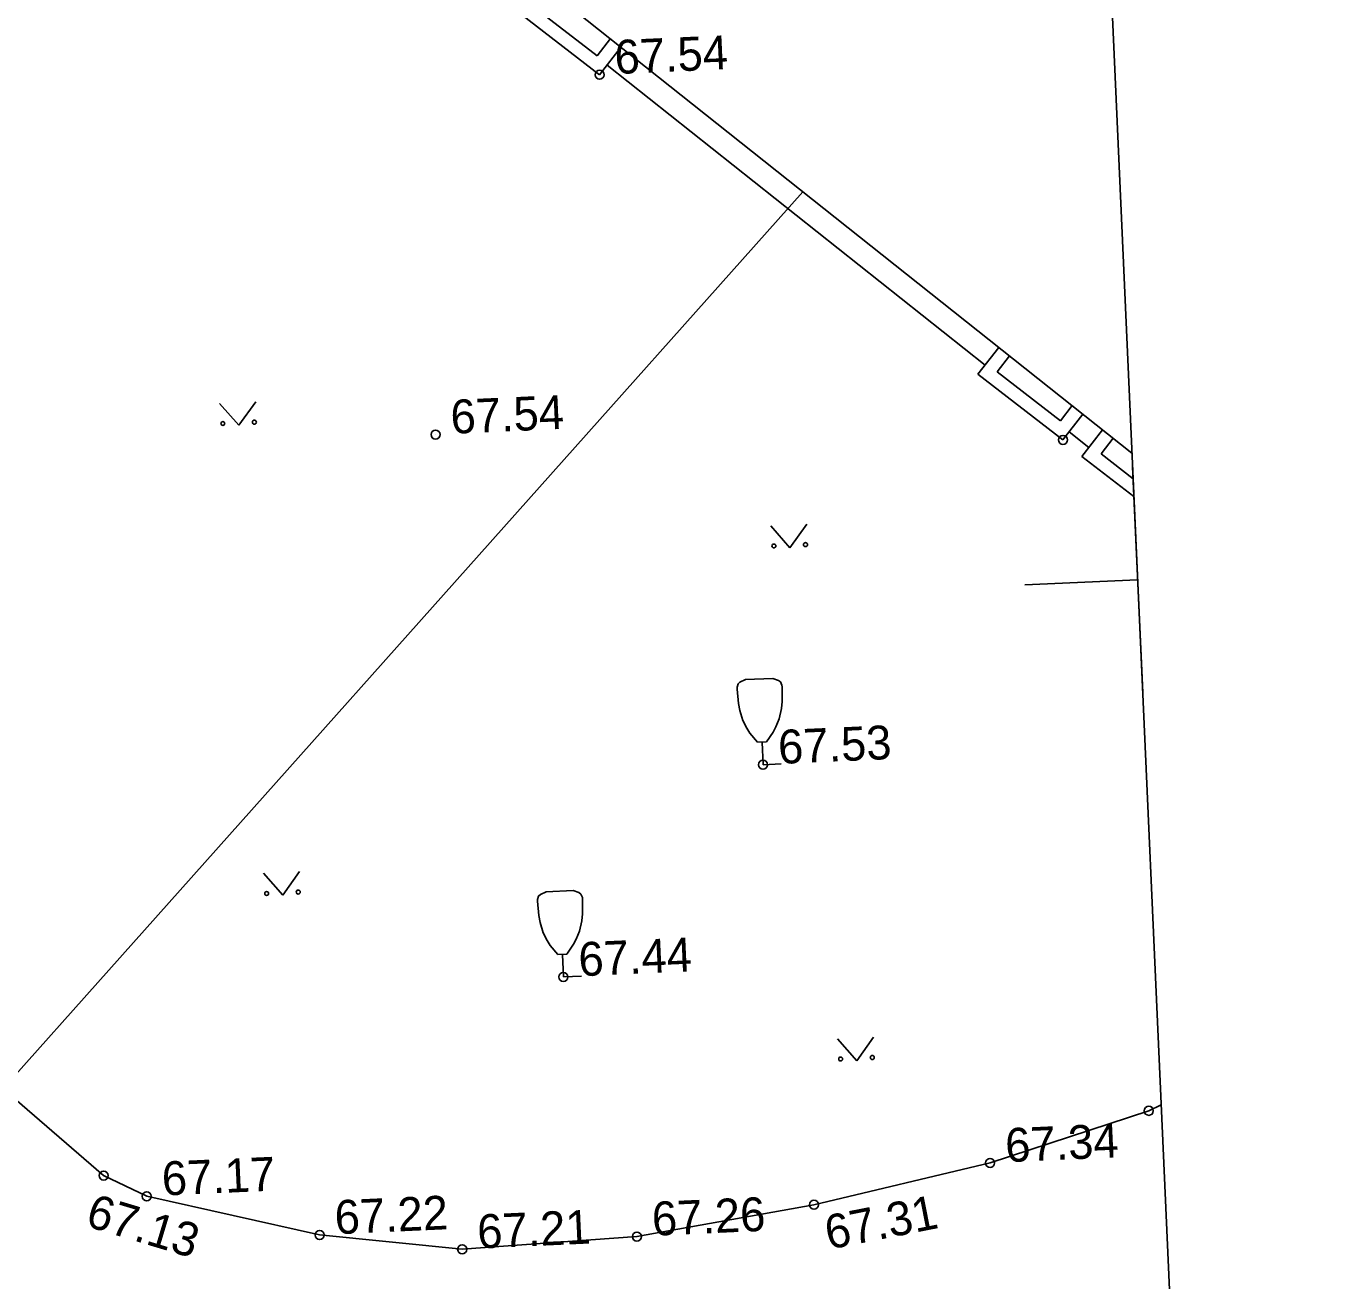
# Model space of a CAD drawing. Extents: x 640676 to 640937, y 6454929 to 6455190.
# Drawn here: x 640907.56 to 640936.63, y 6455024.99 to 6455052.76 of the extents above; entities that cross this region are included whole.
import ezdxf

# ---------------------------------------------------------------- set-up
doc = ezdxf.new("R2010")
doc.units = 0
for name, color, linetype in [('Level 1', 7, 'Continuous'), ('Level 10', 7, 'Continuous'), ('Level 16', 7, 'Continuous'), ('Level 2', 7, 'Continuous'), ('Level 30', 7, 'Continuous'), ('Level 31', 7, 'Continuous'), ('Level 41', 7, 'Continuous'), ('Level 54', 7, 'Continuous'), ('Level 56', 7, 'Continuous'), ('Level 59', 7, 'Continuous'), ('Level 61', 7, 'Continuous'), ('Level 63', 7, 'Continuous')]:
    doc.layers.add(name, color=color, linetype=linetype)

msp = doc.modelspace()

# ---------------------------------------------------------------- linework, layer by layer
at = {"layer": 'Level 1'}
msp.add_lwpolyline([(640932.034, 6455043.31), (640895.82, 6455072.08)], dxfattribs=at)
at = {"layer": 'Level 10'}
for p, q in [((640923.484, 6455038.297), (640924.083, 6455038.324)), ((640923.746, 6455036.908), (640923.946, 6455036.917)), ((640923.868, 6455036.413), (640923.846, 6455036.912)), ((640923.868, 6455036.413), (640924.268, 6455036.431)), ((640923.868, 6455036.413), (640923.868, 6455036.413)), ((640919.066, 6455033.597), (640919.665, 6455033.624)), ((640919.328, 6455032.208), (640919.528, 6455032.217)), ((640919.45, 6455031.713), (640919.428, 6455032.212)), ((640919.45, 6455031.713), (640919.85, 6455031.731)), ((640919.45, 6455031.713), (640919.45, 6455031.713))]:
    msp.add_line(p, q, dxfattribs=at)
for points in [[(640923.746, 6455036.908), (640923.578, 6455037.113), (640923.509, 6455037.222), (640923.424, 6455037.394), (640923.353, 6455037.616), (640923.322, 6455037.771), (640923.293, 6455038.088), (640923.293, 6455038.13), (640923.319, 6455038.203), (640923.358, 6455038.242), (640923.484, 6455038.297)], [(640923.946, 6455036.917), (640924.094, 6455037.136), (640924.154, 6455037.251), (640924.223, 6455037.429), (640924.274, 6455037.657), (640924.291, 6455037.814), (640924.292, 6455038.133), (640924.288, 6455038.175), (640924.255, 6455038.245), (640924.213, 6455038.28), (640924.083, 6455038.324)], [(640919.328, 6455032.208), (640919.16, 6455032.413), (640919.091, 6455032.522), (640919.006, 6455032.694), (640918.935, 6455032.916), (640918.904, 6455033.071), (640918.875, 6455033.389), (640918.875, 6455033.43), (640918.902, 6455033.503), (640918.94, 6455033.542), (640919.066, 6455033.597)], [(640919.528, 6455032.217), (640919.677, 6455032.437), (640919.736, 6455032.551), (640919.805, 6455032.73), (640919.856, 6455032.957), (640919.873, 6455033.114), (640919.874, 6455033.433), (640919.87, 6455033.475), (640919.837, 6455033.545), (640919.795, 6455033.58), (640919.665, 6455033.624)]]:
    msp.add_lwpolyline(points, dxfattribs=at)
at = {"layer": 'Level 16'}
msp.add_lwpolyline([(640924.75, 6455049.097), (640904.886, 6455026.821), (640894.943, 6455033.696), (640889.111, 6455026.787)], dxfattribs=at)
at = {"layer": 'Level 2'}
for p, q in [((640920.489, 6455052.487), (640920.196, 6455052.106)), ((640920.727, 6455052.304), (640920.25, 6455051.686)), ((640920.25, 6455051.686), (640920.25, 6455051.686)), ((640920.25, 6455051.686), (640920.25, 6455051.686)), ((640929.086, 6455045.652), (640928.626, 6455045.056)), ((640929.321, 6455045.466), (640929.047, 6455045.11)), ((640928.626, 6455045.056), (640928.626, 6455045.056)), ((640930.712, 6455044.361), (640930.452, 6455044.025)), ((640930.946, 6455044.174), (640930.506, 6455043.604)), ((640931.383, 6455043.827), (640930.928, 6455043.238)), ((640931.618, 6455043.64), (640931.349, 6455043.292)), ((640930.506, 6455043.604), (640930.506, 6455043.604)), ((640930.928, 6455043.238), (640930.928, 6455043.238))]:
    msp.add_line(p, q, dxfattribs=at)
for points in [[(640918.369, 6455053.138), (640920.25, 6455051.686)], [(640918.79, 6455053.192), (640920.196, 6455052.106)], [(640928.784, 6455045.261), (640920.416, 6455051.901)], [(640929.047, 6455045.11), (640930.452, 6455044.025)], [(640928.626, 6455045.056), (640930.506, 6455043.604)], [(640931.082, 6455043.437), (640930.641, 6455043.779)], [(640930.928, 6455043.238), (640932.077, 6455042.351)], [(640931.349, 6455043.292), (640932.059, 6455042.743)]]:
    msp.add_lwpolyline(points, dxfattribs=at)
at = {"layer": 'Level 30'}
for p, q in [((640932.407, 6455028.75), (640932.407, 6455028.75)), ((640928.895, 6455027.596), (640928.895, 6455027.596)), ((640909.274, 6455027.317), (640909.274, 6455027.317)), ((640910.229, 6455026.857), (640910.229, 6455026.857)), ((640924.995, 6455026.671), (640924.995, 6455026.671)), ((640914.054, 6455026.001), (640914.054, 6455026.001)), ((640921.076, 6455025.967), (640921.076, 6455025.967)), ((640917.21, 6455025.685), (640917.21, 6455025.685))]:
    msp.add_line(p, q, dxfattribs=at)
msp.add_lwpolyline([(640870.303, 6455064.179), (640881.676, 6455055.184), (640892.107, 6455046.805), (640892.633, 6455041.702), (640909.274, 6455027.317), (640910.229, 6455026.857), (640914.054, 6455026.001), (640917.21, 6455025.685), (640921.076, 6455025.967), (640924.995, 6455026.671), (640928.895, 6455027.596), (640932.407, 6455028.75), (640932.68, 6455028.885)], dxfattribs=at)
at = {"layer": 'Level 31'}
msp.add_line((640916.62, 6455043.721), (640916.62, 6455043.721), dxfattribs=at)
msp.add_circle((640916.62, 6455043.721), 0.1, dxfattribs=at)
at = {"layer": 'Level 41'}
for p, q in [((640911.842, 6455044.412), (640912.267, 6455043.926)), ((640912.267, 6455043.926), (640912.641, 6455044.448)), ((640924.039, 6455041.702), (640924.464, 6455041.215)), ((640924.464, 6455041.215), (640924.838, 6455041.738)), ((640913.237, 6455033.522), (640913.611, 6455034.045)), ((640912.811, 6455034.009), (640913.237, 6455033.522)), ((640925.516, 6455030.346), (640925.941, 6455029.859)), ((640925.941, 6455029.859), (640926.315, 6455030.381))]:
    msp.add_line(p, q, dxfattribs=at)
for centre, radius in [((640911.912, 6455043.965), 0.0428), ((640912.611, 6455043.996), 0.0452), ((640924.808, 6455041.286), 0.0452), ((640924.109, 6455041.255), 0.0428), ((640912.882, 6455033.562), 0.0428), ((640913.581, 6455033.593), 0.0452), ((640926.286, 6455029.93), 0.0452), ((640925.586, 6455029.898), 0.0428)]:
    msp.add_circle(centre, radius, dxfattribs=at)
at = {"layer": 'Level 54'}
for centre in [(640920.25, 6455051.686), (640916.62, 6455043.721), (640930.506, 6455043.604), (640923.868, 6455036.413), (640919.45, 6455031.713), (640932.407, 6455028.75), (640928.895, 6455027.596), (640909.274, 6455027.317), (640910.229, 6455026.857), (640924.995, 6455026.671), (640914.054, 6455026.001), (640921.076, 6455025.967), (640917.21, 6455025.685)]:
    msp.add_circle(centre, 0.1, dxfattribs=at)
at = {"layer": 'Level 56'}
for points in [[(640925.45, 6455190.341), (640936.633, 6454940.616)], [(640936.633, 6454940.616), (640925.45, 6455190.341)], [(640936.633, 6454940.616), (640925.45, 6455190.341)], [(640925.45, 6455190.341), (640936.633, 6454940.616)]]:
    msp.add_lwpolyline(points, dxfattribs=at)
at = {"layer": 'Level 61'}
for p, q in [((640932.048, 6455043.004), (640932.271, 6455038.009)), ((640932.048, 6455043.004), (640932.271, 6455038.009)), ((640929.662, 6455040.394), (640932.16, 6455040.506)), ((640929.662, 6455040.394), (640932.16, 6455040.506))]:
    msp.add_line(p, q, dxfattribs=at)

# ---------------------------------------------------------------- texts
at = {"layer": 'Level 31'}
msp.add_text('67.54', height=0.7499, rotation=2.564, dxfattribs=at).set_placement((640916.969, 6455043.737))
at = {"layer": 'Level 59'}
for s, rotation, p in [('67.53', 2.564, (640924.218, 6455036.428)), ('67.44', 2.564, (640919.8, 6455031.728)), ('67.13', 343.2424, (640908.845, 6455026.207)), ('67.31', 11.1197, (640925.321, 6455025.677))]:
    msp.add_text(s, height=0.7499, rotation=rotation, dxfattribs=at).set_placement(p)
at = {"layer": 'Level 63'}
for s, p in [('67.54', (640920.599, 6455051.701)), ('67.34', (640929.245, 6455027.611)), ('67.17', (640910.579, 6455026.873)), ('67.22', (640914.404, 6455026.017)), ('67.26', (640921.426, 6455025.983)), ('67.21', (640917.56, 6455025.701))]:
    msp.add_text(s, height=0.7499, rotation=2.564, dxfattribs=at).set_placement(p)

doc.saveas('drawing.dxf')
